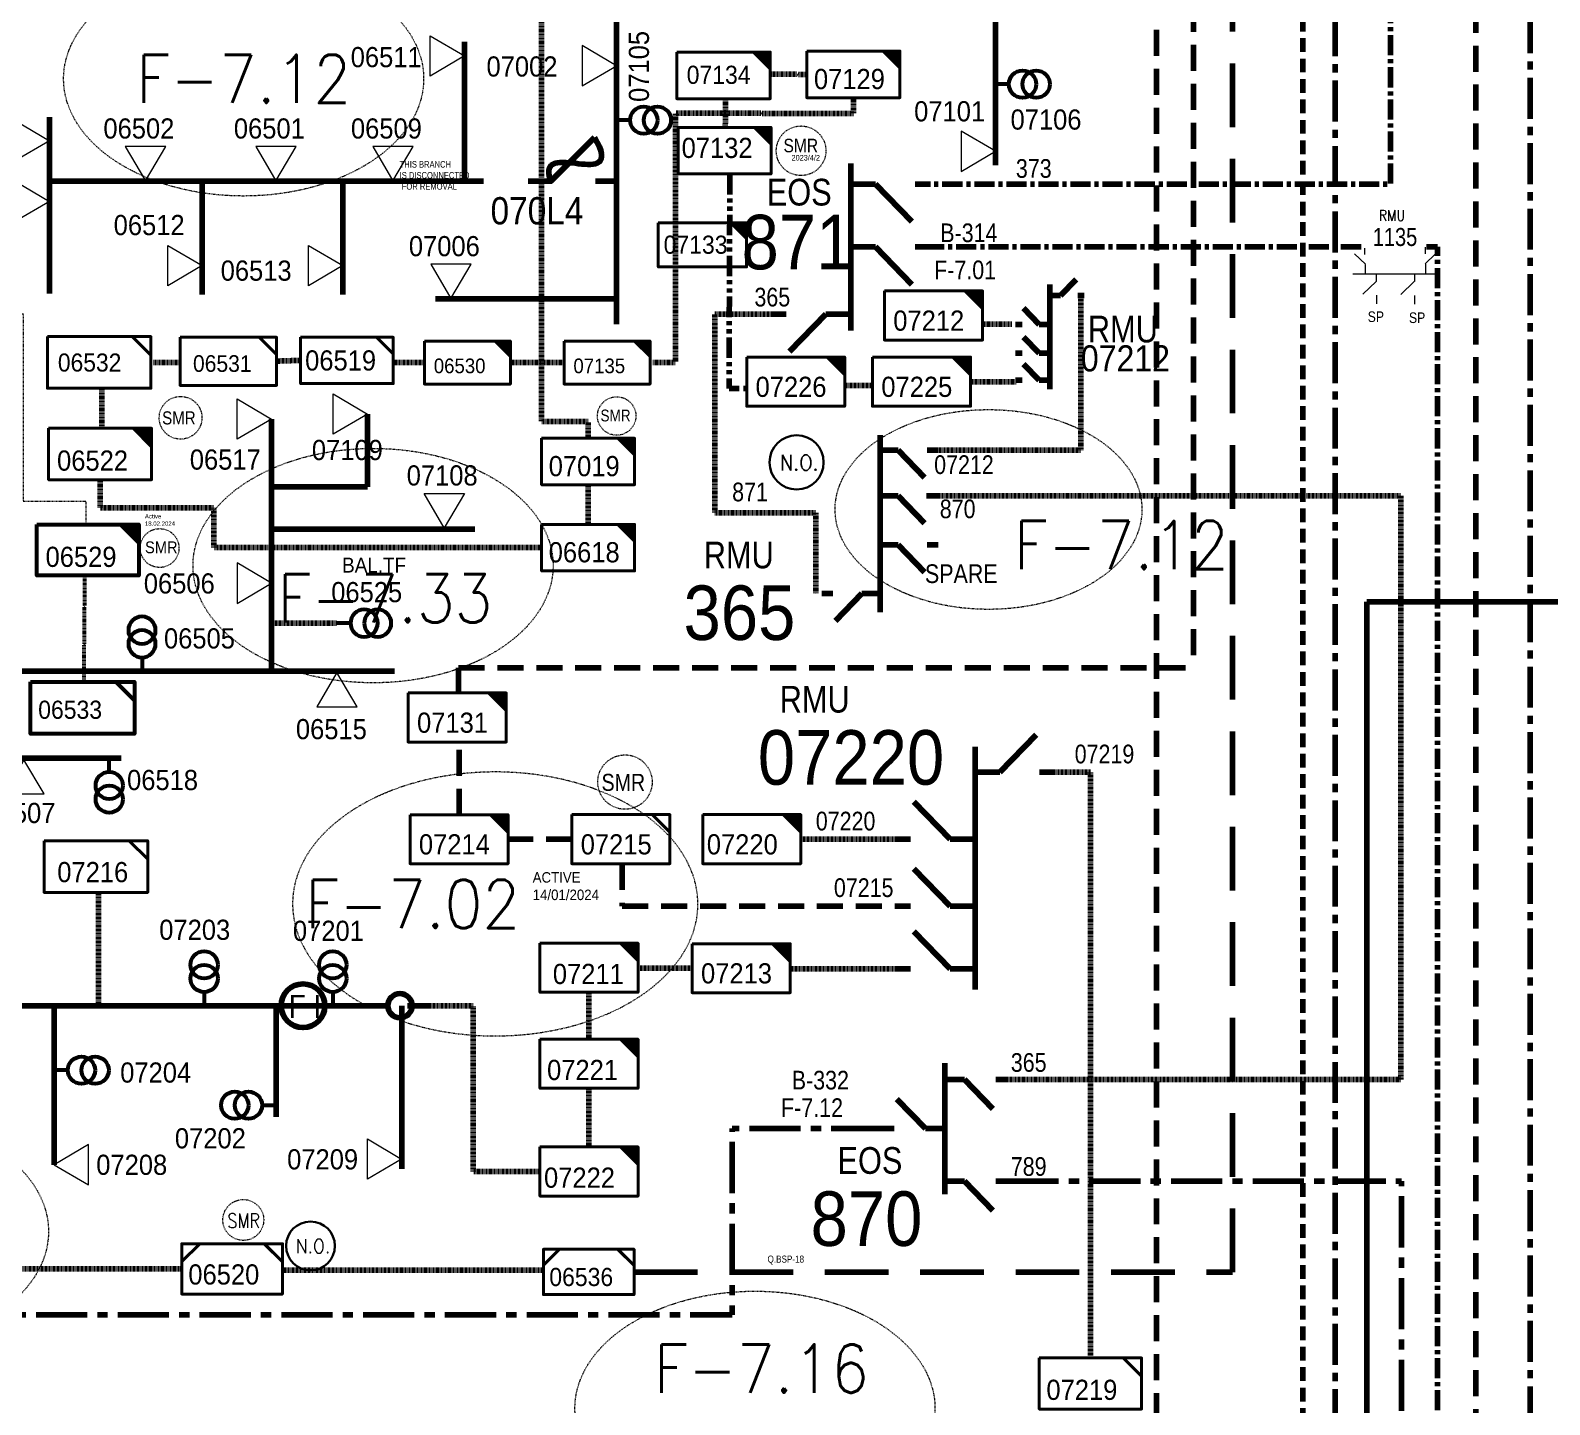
# Model space of a CAD drawing. Header units: metres. Extents: x 65984 to 144644, y -19036 to 23726.
# Drawn here: x 117383 to 117661.7, y 20295.2 to 20547.2 of the extents above; entities that cross this region are included whole.
import ezdxf
from ezdxf.enums import TextEntityAlignment as Align

# ---------------------------------------------------------------- set-up
doc = ezdxf.new("R2010")
doc.units = ezdxf.units.M
doc.header["$MEASUREMENT"] = 0
for name, pattern in [('( Center )', [2, 1.25, -0.25, 0.25, -0.25]), ('( Hidden )', [0.375, 0.25, -0.125]), ('( Phantom )', [2.5, 1.25, -0.25, 0.25, -0.25, 0.25, -0.25]), ('DGN Style 3', [0.013877, 0, -0.013877]), ('HIDDEN2', [2381.25, 1587.5, -793.75])]:
    doc.linetypes.add(name, pattern=pattern)
doc.layers.get('0').update_dxf_attribs({"color": 95, "lineweight": 40})
for name, color, linetype, lineweight in [('d_eos', 111, 'Continuous', 40), ('d_eos no', 121, 'Continuous', 40), ('d_fco', 5, 'Continuous', 40), ('d_fco text', 95, 'Continuous', 40), ('d_oh branch', 94, 'Continuous', 40), ('d_switch', 95, 'Continuous', 40), ('d_tf', 1, 'Continuous', 40), ('d_tf no', 6, 'Continuous', 40), ('d_tf_200', 1, 'Continuous', 40), ('d_ug cable', 95, 'Continuous', 40), ('d_ug main line', 95, 'Continuous', 40), ('d_unit sub', 7, 'Continuous', 40), ('EARTH FAULT INDICATOR', 95, 'Continuous', 40), ('FDR  1  16', 234, 'Continuous', 40), ('FDR  2  01', 218, 'Continuous', 40), ('fedr no', 95, 'Continuous', 40), ('Level 37', 7, 'Continuous', 0), ('O H MAIN FEEDER', 4, 'Continuous', 100), ('SW N O', 114, 'Continuous', 30)]:
    doc.layers.add(name, color=color, linetype=linetype, lineweight=lineweight)
doc.styles.add('NASKHF', font='naskhf.shx', dxfattribs={"height": 8})
doc.styles.add('Style-Andalus', font='andlso.ttf')
doc.styles.add('Style-Arial', font='arial.ttf')
doc.styles.add('Style-ENGINEERING', font='ENGINEERING.shx')
doc.styles.add('Style-msdefault', font='msdefault.shx')
doc.styles.add('Style-simplex', font='simplex.shx')
doc.styles.add('Style-STANDARD', font='STANDARD.shx')

# ---------------------------------------------------------------- blocks, each defined once
blk = doc.blocks.new('TFU_21')
at = {"layer": 'd_tf_200', "color": 98, "linetype": 'Continuous', "lineweight": 53}
blk.add_line((0, 10), (0, 0), dxfattribs=at)
for centre in [(0, 30), (0, 20)]:
    blk.add_circle(centre, 10, dxfattribs=at)
blk = doc.blocks.new('TFU_27')
at = {"layer": 'd_tf_200', "color": 172, "linetype": 'Continuous', "lineweight": 53}
blk.add_line((0, 10), (0, 0), dxfattribs=at)
for centre in [(0, 30), (0, 20)]:
    blk.add_circle(centre, 10, dxfattribs=at)
blk = doc.blocks.new('TF_8')
at = {"color": 0, "linetype": 'ByBlock', "lineweight": -2}
blk.add_line((6.3, 4.95), (9.9, 1.35), dxfattribs=at)
blk.add_3dface([(-10.1, 4.95), (9.9, 4.95), (9.9, -5.05), (-10.1, -5.05)], dxfattribs=at)
blk = doc.blocks.new('exist.us-1000kva')
at = {"color": 0, "linetype": 'ByBlock', "lineweight": -2, "flags": 128}
blk.add_lwpolyline([(39.99, 12.92), (32.8, 20), (40, 20)], close=True, dxfattribs=at)
at = {"color": 0, "linetype": 'ByBlock', "lineweight": -2, "extrusion": (0, 0, -1)}
blk.add_solid([(-39.99, 12.92), (-32.8, 20), (-40, 20)], dxfattribs=at)
at = {"color": 0, "linetype": 'ByBlock', "lineweight": -2, "xscale": 2, "yscale": 2}
blk.add_blockref('TF_8', (20.2, 10.1), dxfattribs=at)
blk = doc.blocks.new('*U906')
at = {"layer": 'EARTH FAULT INDICATOR', "color": 2, "linetype": 'Continuous', "lineweight": 100}
blk.add_circle((0.02, 0.13), 4, dxfattribs=at)
at = {"layer": 'EARTH FAULT INDICATOR', "color": 2, "lineweight": 140, "style": 'Style-Andalus', "width": 0.9}
blk.add_text('F I', height=4.234, dxfattribs=at).set_placement((-2.61, 2.11), align=Align.TOP_LEFT)
blk = doc.blocks.new('*U1388')
at = {"layer": 'd_eos', "color": 7, "linetype": 'Continuous', "lineweight": 211, "ltscale": 0.540013}
for p, q in [((-4.55, 10.36), (-11.21, 17.22)), ((0.01, 13.36), (0.01, -17.24)), ((-11.84, 10.36), (-14.61, 10.36)), ((0.01, 10.36), (-4.55, 10.36)), ((0.01, -1.94), (4.56, -1.94)), ((4.56, -1.94), (11.22, -8.8)), ((11.86, -1.94), (14.63, -1.94)), ((-4.55, -13.44), (-11.21, -6.58)), ((-11.84, -13.44), (-14.61, -13.44)), ((0.01, -13.44), (-4.55, -13.44))]:
    blk.add_line(p, q, dxfattribs=at)
blk = doc.blocks.new('*U892')
at = {"layer": 'SW N O', "color": 3}
blk.add_circle((0, 0.01), 16.84, dxfattribs=at)
at = {"layer": 'SW N O', "color": 3, "style": 'Style-STANDARD'}
blk.add_text('N.O.', height=9.6, dxfattribs=at).set_placement((1.68, -0.17), align=Align.MIDDLE_CENTER)
blk = doc.blocks.new('TFU_159')
at = {"layer": 'd_tf_200', "color": 21, "linetype": 'Continuous', "lineweight": 53}
blk.add_line((0, 10), (0, 0), dxfattribs=at)
for centre in [(0, 30), (0, 20)]:
    blk.add_circle(centre, 10, dxfattribs=at)
blk = doc.blocks.new('*U1390')
at = {"layer": 'd_fco', "color": 21, "linetype": 'Continuous', "lineweight": 100}
blk.add_line((-4.6, 4.21), (-10.13, 4.21), dxfattribs=at)
at = {"layer": 'd_fco', "color": 21, "linetype": 'Continuous', "lineweight": 100, "flags": 128}
blk.add_lwpolyline([(13.02, 4.21), (7.07, 4.21), (-4.4, -7.26)], dxfattribs=at)
at = {"layer": 'd_fco', "color": 21, "linetype": 'Continuous', "lineweight": 100}
blk.add_open_spline([(-4.4, -7.26), (-13, 7.69), (11.58, -7.67), (7.07, 4.21)], degree=3, dxfattribs=at)
blk = doc.blocks.new('TRA1_110')
at = {"layer": 'd_tf', "color": 98, "linetype": 'Continuous', "lineweight": 0, "ltscale": 0.000339729, "flags": 128}
blk.add_lwpolyline([(10, -16.98), (0, 0.02), (-10, -16.98)], close=True, dxfattribs=at)
blk = doc.blocks.new('TRA1_109')
at = {"layer": 'd_tf', "color": 98, "linetype": 'Continuous', "lineweight": 0, "ltscale": 0.000339729, "xscale": 1.000046566207833, "yscale": 1.000046566207833, "zscale": 1.000046566207833, "rotation": 180}
blk.add_blockref('TRA1_110', (0, 0), dxfattribs=at)
blk = doc.blocks.new('TRA1_118')
at = {"layer": 'd_tf', "color": 98, "linetype": 'Continuous', "lineweight": 0, "ltscale": 0.000310273, "extrusion": (0, 0, -1), "flags": 128}
blk.add_lwpolyline([(-10, -16.98), (0, 0.02), (10, -16.98)], close=True, dxfattribs=at)
blk = doc.blocks.new('TRA1_117')
at = {"layer": 'd_tf', "color": 98, "linetype": 'Continuous', "lineweight": 0, "ltscale": 0.000310273, "xscale": 1.000046566207833, "yscale": 1.000046566207833, "zscale": 1.000046566207833, "rotation": 180}
blk.add_blockref('TRA1_118', (0, 0), dxfattribs=at)
blk = doc.blocks.new('TRA1_120')
at = {"layer": 'd_tf', "color": 172, "linetype": 'Continuous', "lineweight": 0, "ltscale": 0.000310273, "flags": 128}
blk.add_lwpolyline([(10, -16.98), (0, 0.02), (-10, -16.98)], close=True, dxfattribs=at)
blk = doc.blocks.new('TRA1_119')
at = {"layer": 'd_tf', "color": 172, "linetype": 'Continuous', "lineweight": 0, "ltscale": 0.000310273, "xscale": 1.000046566207833, "yscale": 1.000046566207833, "zscale": 1.000046566207833, "rotation": 180}
blk.add_blockref('TRA1_120', (0, 0), dxfattribs=at)
blk = doc.blocks.new('*U2321')
at = {"layer": 'd_unit sub', "color": 172, "linetype": 'Continuous', "lineweight": 40, "flags": 128}
blk.add_lwpolyline([(8.52, 4.27), (8.52, 1.19), (5.45, 4.27)], close=True, dxfattribs=at)
at = {"layer": 'd_unit sub', "color": 172, "linetype": 'Continuous', "lineweight": 40, "xscale": 0.8535245333131426, "yscale": 0.8535245333131426, "zscale": 0.3879656969605193, "rotation": 359.9999999999999}
blk.add_blockref('TF_8', (0.07, 0.04), dxfattribs=at)
blk = doc.blocks.new('*U2373')
at = {"layer": 'd_unit sub', "color": 194, "linetype": 'Continuous', "lineweight": 40, "flags": 128}
for points in [[(-9.48, 1.38), (-6.07, 4.73), (-9.48, 4.73)], [(9.49, 1.32), (6.02, 4.73), (9.5, 4.73)]]:
    blk.add_lwpolyline(points, close=True, dxfattribs=at)
at = {"layer": 'd_unit sub', "color": 194, "linetype": 'Continuous', "lineweight": 40, "xscale": 0.94866334575076, "yscale": 0.94866334575076, "zscale": 0.4380515265747434, "rotation": 359.9999999999999}
blk.add_blockref('TF_8', (0.1, 0.04), dxfattribs=at)
blk = doc.blocks.new('TRA1_1362')
at = {"layer": 'd_tf', "color": 21, "linetype": 'Continuous', "lineweight": 0, "ltscale": 0.000310273, "flags": 128}
blk.add_lwpolyline([(10.06, -16.98), (0.06, 0.02), (-9.94, -16.98)], close=True, dxfattribs=at)
blk = doc.blocks.new('TRA1_1361')
at = {"layer": 'd_tf', "color": 21, "linetype": 'Continuous', "lineweight": 0, "ltscale": 0.000310273, "xscale": 1.000046566207833, "yscale": 1.000046566207833, "zscale": 1.000046566207833, "rotation": 180}
blk.add_blockref('TRA1_1362', (0, 0), dxfattribs=at)
blk = doc.blocks.new('TRA1_1364')
at = {"layer": 'd_tf', "color": 21, "linetype": 'Continuous', "lineweight": 0, "ltscale": 0.000310146, "flags": 128}
blk.add_lwpolyline([(10, -17.02), (0, -0.02), (-10, -17.02)], close=True, dxfattribs=at)
blk = doc.blocks.new('TRA1_1363')
at = {"layer": 'd_tf', "color": 21, "linetype": 'Continuous', "lineweight": 0, "ltscale": 0.000310146, "xscale": 1.000046566207834, "yscale": 1.000046566207834, "zscale": 1.000046566207834, "rotation": 180}
blk.add_blockref('TRA1_1364', (0, 0), dxfattribs=at)
blk = doc.blocks.new('*U3855')
at = {"layer": 'd_eos', "color": 7, "linetype": 'Continuous', "lineweight": 211, "ltscale": 0.625574}
for p, q in [((4.57, 16.51), (11.23, 23.37)), ((0.02, 21.15), (0.02, -23.39)), ((0.02, 16.51), (4.57, 16.51)), ((11.87, 16.51), (14.64, 16.51)), ((-4.54, 4.21), (-11.2, 11.07)), ((-11.83, 4.21), (-14.6, 4.21)), ((0.02, 4.21), (-4.54, 4.21)), ((-4.54, -8.09), (-11.2, -1.23)), ((-11.83, -8.09), (-14.6, -8.09)), ((0.02, -8.09), (-4.54, -8.09)), ((-4.54, -19.59), (-11.2, -12.73)), ((-11.83, -19.59), (-14.6, -19.59)), ((0.02, -19.59), (-4.54, -19.59))]:
    blk.add_line(p, q, dxfattribs=at)
blk = doc.blocks.new('*U3856')
at = {"layer": 'd_eos', "color": 7, "linetype": 'Continuous', "lineweight": 211, "ltscale": 0.269289}
for p, q in [((0.02, 21.15), (0.02, -23.39)), ((4.57, 16.51), (11.23, 23.37)), ((0.02, 16.51), (4.57, 16.51)), ((11.87, 16.51), (14.64, 16.51)), ((-4.54, 4.21), (-11.2, 11.07)), ((-11.83, 4.21), (-14.6, 4.21)), ((0.02, 4.21), (-4.54, 4.21)), ((-4.54, -8.09), (-11.2, -1.23)), ((-11.83, -8.09), (-14.6, -8.09)), ((-4.54, -19.59), (-11.2, -12.73)), ((0.02, -8.09), (-4.54, -8.09)), ((-11.83, -19.59), (-14.6, -19.59)), ((0.02, -19.59), (-4.54, -19.59))]:
    blk.add_line(p, q, dxfattribs=at)

msp = doc.modelspace()

# ---------------------------------------------------------------- linework, layer by layer
at = {"layer": 'd_eos', "color": 7, "linetype": 'Continuous', "lineweight": 211, "ltscale": 0.625574}
for p, q in [((117533.46, 20492.22), (117533.46, 20522.82)), ((117533.46, 20519.02), (117538.02, 20519.02)), ((117538.02, 20519.02), (117544.68, 20512.16)), ((117545.31, 20519.02), (117548.08, 20519.02)), ((117533.46, 20507.52), (117538.02, 20507.52)), ((117538.02, 20507.52), (117544.68, 20500.66)), ((117545.31, 20507.52), (117548.08, 20507.52)), ((117521.61, 20495.22), (117518.84, 20495.22)), ((117528.9, 20495.22), (117522.24, 20488.36)), ((117533.46, 20495.22), (117528.9, 20495.22))]:
    msp.add_line(p, q, dxfattribs=at)
at = {"layer": 'd_eos', "color": 7, "linetype": 'Continuous', "lineweight": 13, "ltscale": 0.35614}
for p, q in [((117627.74, 20506.16), (117627.75, 20507.31)), ((117627.86, 20504.34), (117625.9, 20506.23)), ((117627.87, 20502.56), (117627.86, 20504.3)), ((117641.03, 20502.55), (117625.59, 20502.52)), ((117629.85, 20502.5), (117629.85, 20501.2)), ((117636.85, 20502.5), (117636.85, 20501.2)), ((117629.86, 20501.21), (117627.42, 20498.84)), ((117629.89, 20498.66), (117629.89, 20497.08)), ((117636.84, 20501.19), (117634.39, 20498.81)), ((117636.87, 20498.59), (117636.87, 20497.01))]:
    msp.add_line(p, q, dxfattribs=at)
at = {"layer": 'd_eos', "color": 7, "linetype": 'Continuous', "lineweight": 13, "ltscale": 0.288473}
for p, q in [((117638.92, 20507.17), (117638.92, 20507.51)), ((117638.92, 20506.23), (117638.92, 20507.17)), ((117638.84, 20504.41), (117640.67, 20506.18)), ((117638.9, 20504.37), (117638.88, 20502.54))]:
    msp.add_line(p, q, dxfattribs=at)
at = {"layer": 'd_oh branch', "color": 21, "linetype": 'Continuous', "lineweight": 100}
for p, q in [((117490.5, 20493.34), (117490.5, 20550.17)), ((117560.01, 20550.17), (117560.01, 20522.5)), ((117462.64, 20545.15), (117462.64, 20519.58)), ((117386.51, 20531.31), (117386.51, 20498.97)), ((117386.51, 20519.58), (117466.1, 20519.58)), ((117414.51, 20519.58), (117414.51, 20498.82)), ((117440.28, 20519.58), (117440.28, 20498.82)), ((117490.5, 20498), (117457.29, 20498))]:
    msp.add_line(p, q, dxfattribs=at)
at = {"layer": 'd_oh branch', "color": 98, "linetype": 'Continuous', "lineweight": 100}
for p, q in [((117444.85, 20476.86), (117444.85, 20463.52)), ((117427.23, 20475.96), (117427.23, 20429.74)), ((117444.85, 20463.52), (117427.23, 20463.52)), ((117427.22, 20455.75), (117464.52, 20455.75)), ((117449.8, 20429.74), (117334.44, 20429.74)), ((117399.62, 20413.76), (117322.71, 20413.76))]:
    msp.add_line(p, q, dxfattribs=at)
at = {"layer": 'd_oh branch', "color": 172, "linetype": 'Continuous', "lineweight": 100}
for p, q in [((117448.58, 20368.37), (117364.52, 20368.37)), ((117387.36, 20339.2), (117387.36, 20368.19)), ((117428.05, 20347.99), (117428.05, 20368.19)), ((117451.1, 20338.42), (117451.1, 20368.37)), ((117456.11, 20368.37), (117452.15, 20368.37))]:
    msp.add_line(p, q, dxfattribs=at)
at = {"layer": 'd_tf_200', "color": 98, "linetype": 'DGN Style 3', "lineweight": 53}
msp.add_line((117392.94, 20447.26), (117392.77, 20427.68), dxfattribs=at)
at = {"layer": 'd_ug cable', "color": 21, "linetype": 'DGN Style 3', "lineweight": 100}
for p, q in [((117525.41, 20539.16), (117518.71, 20539.24)), ((117510.51, 20534.68), (117510.46, 20529.46)), ((117562.99, 20493.33), (117557.64, 20493.33)), ((117532.37, 20482.09), (117537.43, 20482.09)), ((117563.79, 20482.8), (117555.45, 20482.81)), ((117485.29, 20463.91), (117485.29, 20456.65))]:
    msp.add_line(p, q, dxfattribs=at)
at = {"layer": 'd_ug cable', "color": 234, "linetype": 'DGN Style 3', "lineweight": 100}
msp.add_line((117527.05, 20458.75), (117527.05, 20443.94), dxfattribs=at)
at = {"layer": 'd_ug cable', "color": 98, "linetype": 'DGN Style 3', "lineweight": 100}
msp.add_line((117427.23, 20438.52), (117439.2, 20438.52), dxfattribs=at)
at = {"layer": 'd_ug cable', "color": 172, "linetype": 'HIDDEN2', "lineweight": 158, "ltscale": 0.003}
msp.add_line((117461.63, 20403.4), (117461.63, 20416.72), dxfattribs=at)
at = {"layer": 'd_ug cable', "color": 172, "linetype": 'DGN Style 3', "lineweight": 100}
for p, q in [((117541.65, 20398.91), (117524.31, 20398.91)), ((117395.52, 20389.13), (117395.52, 20368.37)), ((117485.45, 20370.83), (117485.45, 20362.22)), ((117485.45, 20353.22), (117485.45, 20342.46))]:
    msp.add_line(p, q, dxfattribs=at)
at = {"layer": 'd_ug cable', "color": 1, "linetype": 'HIDDEN2', "lineweight": 158, "ltscale": 0.003}
msp.add_lwpolyline([(117568.15, 20810.73), (117568.15, 20794.46), (117648.12, 20794.46), (117648.12, 20180.76)], dxfattribs=at)
at = {"layer": 'd_ug cable', "color": 11, "linetype": '( Hidden )', "lineweight": 158, "ltscale": 10, "flags": 128}
msp.add_lwpolyline([(117522.13, 20277.58), (117616.41, 20277.58), (117616.41, 20646.14), (117747.23, 20646.14), (117747.23, 20627.72)], dxfattribs=at)
at = {"layer": 'd_ug cable', "color": 172, "linetype": 'HIDDEN2', "lineweight": 158, "ltscale": 0.003}
for points in [[(117568.08, 20623.15), (117596.31, 20623.15), (117596.31, 20430.31)], [(117568.08, 20611.64), (117589.56, 20611.64), (117589.56, 20202.69), (117634.48, 20202.69), (117634.48, 19721.53), (114270.84, 19721.53), (114270.84, 20131.51)], [(117461.52, 20425.72), (117461.52, 20430.31), (117596.31, 20430.31)], [(117482.37, 20398.91), (117470.63, 20398.91)], [(117491.56, 20394.4), (117491.56, 20386.61), (117541.65, 20386.61)]]:
    msp.add_lwpolyline(points, dxfattribs=at)
at = {"layer": 'd_ug cable', "color": 21, "linetype": 'DGN Style 3', "lineweight": 100, "flags": 128}
for points in [[(117476.76, 20550.27), (117476.76, 20475.5), (117485.29, 20475.5), (117485.29, 20472.44)], [(117497.19, 20486.34), (117501.3, 20486.34), (117501.3, 20532.08), (117533.95, 20531.97), (117533.95, 20534.9)], [(117548.49, 20470.25), (117575.7, 20470.25), (117575.7, 20498.62)], [(117410.46, 20486.33), (117405.59, 20486.33)], [(117432.55, 20486.72), (117428.05, 20486.58)], [(117455.28, 20486.33), (117449.8, 20486.33)], [(117480.88, 20486.33), (117471.06, 20486.33)], [(117396.11, 20474.26), (117396.11, 20481.47)], [(117395.78, 20464.82), (117395.78, 20459.7), (117416.62, 20459.7), (117416.62, 20452.38), (117476.76, 20452.38)]]:
    msp.add_lwpolyline(points, dxfattribs=at)
at = {"layer": 'd_ug cable', "color": 98, "linetype": 'DGN Style 3', "lineweight": 13, "flags": 128}
msp.add_lwpolyline([(117368.62, 20495.25), (117381.67, 20495.25), (117381.67, 20460.9), (117393.15, 20460.9), (117393.15, 20456.6)], dxfattribs=at)
at = {"layer": 'd_ug cable', "color": 234, "linetype": 'DGN Style 3', "lineweight": 100, "flags": 128}
msp.add_lwpolyline([(117518.84, 20495.22), (117508.52, 20495.22), (117508.52, 20458.75), (117527.05, 20458.75)], dxfattribs=at)
at = {"layer": 'd_ug cable', "color": 172, "linetype": 'DGN Style 3', "lineweight": 158, "flags": 128}
msp.add_lwpolyline([(117577.43, 20303.74), (117577.43, 20411.21), (117570.89, 20411.21)], dxfattribs=at)
at = {"layer": 'd_ug cable', "color": 172, "linetype": 'DGN Style 3', "lineweight": 100, "flags": 128}
for points in [[(117494.45, 20375.24), (117504.38, 20375.24)], [(117522.55, 20375.11), (117542.4, 20375.11)], [(117452.15, 20368.37), (117464.21, 20368.37), (117464.21, 20337.96), (117476.45, 20337.96)]]:
    msp.add_lwpolyline(points, dxfattribs=at)
at = {"layer": 'd_ug cable', "color": 194, "linetype": 'DGN Style 3', "lineweight": 158, "flags": 128}
for points in [[(117327.98, 20305.5), (117327.98, 20320.1), (117410.91, 20320.1)], [(117429.22, 20319.88), (117429.22, 20319.88), (117476.84, 20319.88)]]:
    msp.add_lwpolyline(points, dxfattribs=at)
at = {"layer": 'd_ug cable', "color": 2, "linetype": 'DGN Style 3', "lineweight": 13}
for centre, radius in [((117524.36, 20525.16), 4.55), ((117410.55, 20476.19), 3.92), ((117490.54, 20476.52), 3.53), ((117492.06, 20409.38), 4.99), ((117422.05, 20329.07), 3.75)]:
    msp.add_circle(centre, radius, dxfattribs=at)
at = {"layer": 'd_ug cable', "color": 1, "linetype": 'DGN Style 3', "lineweight": 13}
msp.add_circle((117406.69, 20452.3), 3.56, dxfattribs=at)
at = {"layer": 'd_ug main line', "color": 194, "linetype": 'HIDDEN2', "lineweight": 140, "ltscale": 0.00735}
msp.add_lwpolyline([(117493.72, 20319.49), (117603.51, 20319.49), (117603.51, 20909.93), (117892.9, 20909.93), (117892.9, 20840.71), (117902.45, 20840.71)], dxfattribs=at)
at = {"layer": 'd_ug main line', "color": 234, "linetype": '( Center )', "lineweight": 200, "ltscale": 2.94, "flags": 128}
for points in [[(117755.3, 20788.06), (117632.45, 20788.06), (117632.45, 20519.02), (117548.61, 20519.02)], [(117639.05, 20507.52), (117641.07, 20507.52), (117641.07, 19718.3), (116116.39, 19718.3)], [(117546.95, 20507.52), (117627.75, 20507.52)]]:
    msp.add_lwpolyline(points, dxfattribs=at)
at = {"layer": 'd_ug main line', "color": 21, "linetype": '( Phantom )', "lineweight": 140, "ltscale": 3, "flags": 128}
msp.add_lwpolyline([(117511.3, 20520.92), (117511.15, 20481.54), (117514.38, 20481.54)], dxfattribs=at)
at = {"layer": 'd_ug main line', "color": 21, "linetype": 'DGN Style 3', "lineweight": 158, "flags": 128}
msp.add_lwpolyline([(117547.38, 20461.87), (117634.39, 20461.87), (117634.39, 20354.86), (117562.23, 20354.86)], dxfattribs=at)
at = {"layer": 'd_ug main line', "color": 21, "linetype": '( Center )', "lineweight": 158, "ltscale": 7.500037, "flags": 128}
for points in [[(117539.27, 20345.83), (117511.72, 20345.83), (117511.72, 20311.68), (117027.71, 20311.68), (117027.71, 19733.15), (114574.25, 19733.15), (114574.25, 20133.71)], [(117562.23, 20336.17), (117634.47, 20336.17), (117634.47, 20271.36)]]:
    msp.add_lwpolyline(points, dxfattribs=at)
at = {"layer": 'FDR  1  16', "color": 157, "linetype": '( Center )', "lineweight": 158, "ltscale": 6, "flags": 128}
msp.add_lwpolyline([(117622.32, 20050.53), (117622.32, 20980.92), (117682.72, 20980.92)], dxfattribs=at)
at = {"layer": 'FDR  1  16', "color": 194, "linetype": '( Center )', "lineweight": 106, "ltscale": 6, "flags": 128}
msp.add_lwpolyline([(117396.03, 20859.49), (117396.03, 20873.97), (117658.12, 20873.97), (117658.12, 20170.28)], dxfattribs=at)
at = {"layer": 'FDR  2  01', "color": 172, "linetype": 'Continuous', "lineweight": 13}
for p, q in [((117364.43, 20368.37), (117429, 20368.37)), ((117387.36, 20368.37), (117387.36, 20339.2))]:
    msp.add_line(p, q, dxfattribs=at)
at = {"layer": 'fedr no', "color": 82, "linetype": 'DGN Style 3', "lineweight": 13, "true_color": 0x1dc70e}
for centre, major_axis in [((117422.11, 20538.36), (33.02, 0)), ((117558.74, 20459.37), (28.14, 0)), ((117445.85, 20449.08), (33.02, 0)), ((117353.3, 20326.95), (33.02, 0)), ((117515.9, 20294.51), (33.02, 0))]:
    msp.add_ellipse(centre, major_axis=major_axis, ratio=0.651175, dxfattribs=at)
msp.add_ellipse((117468.26, 20387.03), major_axis=(37.17, 0), ratio=0.651175, start_param=4.23021, end_param=10.290203, dxfattribs=at)
at = {"layer": 'O H MAIN FEEDER', "color": 3, "lineweight": 211, "ltscale": 0.488306}
msp.add_line((118070.86, 20442.44), (117628.12, 20442.44), dxfattribs=at)
at = {"layer": 'O H MAIN FEEDER', "color": 3, "lineweight": 211, "ltscale": 0.488306, "flags": 128}
msp.add_lwpolyline([(117628.12, 20442.44), (117628.12, 20091.82)], dxfattribs=at)
at = {"layer": 'O H MAIN FEEDER', "color": 172, "lineweight": 211, "ltscale": 0.488306}
msp.add_circle((117450.78, 20368.37), 2.21, dxfattribs=at)

# ---------------------------------------------------------------- block references
at = {"layer": 'd_eos', "color": 7, "linetype": 'Continuous', "lineweight": 211, "ltscale": 0.269289, "xscale": 0.4304672100000002, "yscale": 0.4304672100000002, "zscale": 0.4304672100000002, "rotation": 359.9999999999999}
msp.add_blockref('*U3856', (117569.99, 20491.51), dxfattribs=at)
at = {"layer": 'd_eos', "color": 7, "linetype": 'Continuous', "lineweight": 211, "ltscale": 0.456044, "xscale": 0.7290000000000001, "yscale": 0.7290000000000001, "zscale": 0.7290000000000001, "rotation": 180}
msp.add_blockref('*U3855', (117538.86, 20455.97), dxfattribs=at)
msp.add_blockref('*U3855', (117538.86, 20455.97), dxfattribs=at)
at = {"layer": 'd_eos', "color": 7, "linetype": 'Continuous', "lineweight": 211, "ltscale": 0.625574}
msp.add_blockref('*U3855', (117556.25, 20394.7), dxfattribs=at)
at = {"layer": 'd_eos', "color": 7, "linetype": 'Continuous', "lineweight": 211, "ltscale": 0.540013, "xscale": 0.7850601552292742, "yscale": 0.7850601552292742, "zscale": 0.7850601552292742, "rotation": 180}
msp.add_blockref('*U1388', (117550.76, 20344.31), dxfattribs=at)
at = {"layer": 'd_fco', "color": 21, "linetype": 'Continuous', "lineweight": 100, "xscale": 0.7, "yscale": 0.7, "zscale": 0.7, "rotation": 180.0000000006001}
msp.add_blockref('*U1390', (117483.41, 20522.53), dxfattribs=at)
at = {"layer": 'd_tf', "color": 21, "linetype": 'Continuous', "lineweight": 0, "ltscale": 0.000310273, "extrusion": (0, 0, -1), "xscale": 0.37, "yscale": 0.37, "zscale": 0.37, "rotation": 269.9999999999999}
for p in [(-117462.63, 20542.53), (-117386.5, 20526.97), (-117386.5, 20515.85), (-117414.5, 20504.07), (-117440.27, 20504.07)]:
    msp.add_blockref('TRA1_1361', p, dxfattribs=at)
at = {"layer": 'd_tf', "color": 21, "linetype": 'Continuous', "lineweight": 0, "ltscale": 0.000310273, "xscale": 0.37, "yscale": 0.37, "zscale": 0.37, "rotation": 89.9999999999999}
for p in [(117490.48, 20540.78), (117559.99, 20525.08)]:
    msp.add_blockref('TRA1_1361', p, dxfattribs=at)
at = {"layer": 'd_tf', "color": 21, "linetype": 'Continuous', "lineweight": 0, "ltscale": 0.000310146, "xscale": 0.37, "yscale": 0.37, "zscale": 0.37}
for p in [(117404.11, 20519.64), (117428.04, 20519.64), (117449.5, 20519.64), (117460.14, 20498.06)]:
    msp.add_blockref('TRA1_1363', p, dxfattribs=at)
at = {"layer": 'd_tf', "color": 98, "linetype": 'Continuous', "lineweight": 0, "ltscale": 0.000310273, "extrusion": (0, 0, -1), "xscale": 0.37, "yscale": 0.37, "zscale": 0.37, "rotation": 269.9999999999999}
for p in [(-117427.22, 20475.96), (-117444.84, 20476.86)]:
    msp.add_blockref('TRA1_117', p, dxfattribs=at)
at = {"layer": 'd_tf', "color": 98, "linetype": 'Continuous', "lineweight": 0, "ltscale": 0.000339729, "extrusion": (0, 0, -1), "xscale": 0.37, "yscale": 0.37, "zscale": 0.37, "rotation": 359.9999999999999}
msp.add_blockref('TRA1_109', (-117458.92, 20456.04), dxfattribs=at)
at = {"layer": 'd_tf', "color": 98, "linetype": 'Continuous', "lineweight": 0, "ltscale": 0.000310273, "xscale": 0.37, "yscale": 0.37, "zscale": 0.37, "rotation": 89.99999999999997}
msp.add_blockref('TRA1_117', (117427.21, 20445.86), dxfattribs=at)
at = {"layer": 'd_tf', "color": 98, "linetype": 'Continuous', "lineweight": 0, "ltscale": 0.000339729, "xscale": 0.37, "yscale": 0.37, "zscale": 0.37, "rotation": 179.9999999999999}
for p in [(117439.21, 20429.46), (117381.82, 20413.48)]:
    msp.add_blockref('TRA1_109', p, dxfattribs=at)
at = {"layer": 'd_tf', "color": 172, "linetype": 'Continuous', "lineweight": 0, "ltscale": 0.000310273, "xscale": 0.37, "yscale": 0.37, "zscale": 0.37, "rotation": 269.9999999999999}
msp.add_blockref('TRA1_119', (117387.37, 20339.2), dxfattribs=at)
at = {"layer": 'd_tf', "color": 172, "linetype": 'Continuous', "lineweight": 0, "ltscale": 0.000310273, "extrusion": (0, 0, -1), "xscale": 0.37, "yscale": 0.37, "zscale": 0.37, "rotation": 269.9999999999999}
msp.add_blockref('TRA1_119', (-117451.09, 20340.23), dxfattribs=at)
at = {"layer": 'd_tf no', "color": 121, "linetype": 'Continuous', "lineweight": 40, "xscale": 0.9, "yscale": 0.9, "zscale": 0.4267622666565712, "rotation": 359.9999999999999}
msp.add_blockref('TF_8', (117491.4, 20398.95), dxfattribs=at)
at = {"layer": 'd_tf_200', "color": 21, "linetype": 'Continuous', "lineweight": 53, "xscale": 0.25, "yscale": 0.25, "zscale": 0.25}
for p, rotation in [((117559.99, 20537.37), 269.9999999999998), ((117490.5, 20530.78), 269.9999999999997)]:
    msp.add_blockref('TFU_159', p, dxfattribs=dict(at, rotation=rotation))
at = {"layer": 'd_tf_200', "color": 2, "linetype": 'Continuous', "lineweight": 53, "xscale": 0.4677907861908898, "yscale": 0.4677907861908898, "zscale": 0.4267622666565712, "rotation": 359.9999999999999}
msp.add_blockref('exist.us-1000kva', (117384.18, 20447.25), dxfattribs=at)
at = {"layer": 'd_tf_200', "color": 98, "linetype": 'Continuous', "lineweight": 53, "extrusion": (0, 0, -1), "xscale": 0.25, "yscale": 0.25, "zscale": 0.25}
for p, rotation in [((-117439.2, 20438.52), 89.9999999999997), ((-117403.47, 20429.72), 359.9999999999997)]:
    msp.add_blockref('TFU_21', p, dxfattribs=dict(at, rotation=rotation))
at = {"layer": 'd_tf_200', "color": 98, "linetype": 'Continuous', "lineweight": 53}
for name, p, xscale, yscale, zscale, rotation in [('TF_8', (117392.63, 20423.03), 0.953903582592029, 0.953903582592029, 0.3840860399909141, 359.9999999999999), ('TFU_21', (117397.47, 20413.76), 0.25, 0.25, 0.25, 179.9999999999997)]:
    msp.add_blockref(name, p, dxfattribs=dict(at, xscale=xscale, yscale=yscale, zscale=zscale, rotation=rotation))
at = {"layer": 'd_tf_200', "color": 172, "linetype": 'Continuous', "lineweight": 53, "xscale": 0.25, "yscale": 0.25, "zscale": 0.25}
for p, rotation in [((117414.86, 20368.37), 359.9999999999997), ((117438.45, 20368.37), 359.9999999999997), ((117387.36, 20356.52), 269.9999999999997), ((117427.98, 20350.1), 89.99999999999972)]:
    msp.add_blockref('TFU_27', p, dxfattribs=dict(at, rotation=rotation))
at = {"layer": 'd_unit sub', "color": 21, "linetype": 'Continuous', "lineweight": 40, "rotation": 359.9999999999999}
for name, p, xscale, yscale, zscale in [('exist.us-1000kva', (117501.57, 20534.69), 0.4285617294683481, 0.4285617294683481, 0.3840860399909141), ('exist.us-1000kva', (117525.41, 20534.9), 0.4267622666565712, 0.4267622666565712, 0.4267622666565712), ('exist.us-1000kva', (117498.17, 20503.86), 0.405, 0.405, 0.3840860399909141), ('exist.us-1000kva', (117539.64, 20490.45), 0.45, 0.45, 0.4267622666565712), ('TF_8', (117395.7, 20486.39), 0.9499999999999998, 0.9499999999999998, 0.4267622666565712), ('TF_8', (117419.39, 20486.58), 0.8847304569833988, 0.8847304569833988, 0.3840860399909141), ('TF_8', (117441.13, 20486.76), 0.8497618991578928, 0.8497618991578928, 0.3840860399909141), ('exist.us-1000kva', (117455.28, 20482.38), 0.3945030612057631, 0.3945030612057631, 0.3111096923926405), ('exist.us-1000kva', (117480.88, 20482.38), 0.3945030612057631, 0.3945030612057631, 0.3111096923926405), ('exist.us-1000kva', (117514.38, 20478.31), 0.45, 0.45, 0.4267622666565712), ('exist.us-1000kva', (117537.45, 20478.31), 0.45, 0.45, 0.4267622666565712), ('exist.us-1000kva', (117476.76, 20448.11), 0.4267622666565712, 0.4267622666565712, 0.4267622666565712)]:
    msp.add_blockref(name, p, dxfattribs=dict(at, xscale=xscale, yscale=yscale, zscale=zscale))
at = {"layer": 'd_unit sub', "color": 2, "linetype": 'Continuous', "lineweight": 40, "zscale": 0.4267622666565712, "rotation": 359.9999999999999}
for p, xscale, yscale in [((117501.8, 20520.92), 0.4267622666565712, 0.4267622666565712), ((117386.34, 20464.82), 0.472015087698058, 0.472015087698058), ((117476.76, 20463.91), 0.4267622666565712, 0.4267622666565712)]:
    msp.add_blockref('exist.us-1000kva', p, dxfattribs=dict(at, xscale=xscale, yscale=yscale))
at = {"layer": 'd_unit sub', "color": 172, "linetype": 'Continuous', "lineweight": 40, "xscale": 0.45, "yscale": 0.45, "zscale": 0.4267622666565712, "rotation": 359.9999999999999}
for p in [(117452.29, 20416.72), (117452.63, 20394.4), (117506.31, 20394.41), (117476.45, 20370.83), (117504.38, 20370.74), (117476.45, 20353.22), (117476.45, 20333.46)]:
    msp.add_blockref('exist.us-1000kva', p, dxfattribs=at)
at = {"layer": 'd_unit sub', "color": 172, "linetype": 'Continuous', "lineweight": 40}
for name, p, xscale, yscale, zscale in [('TF_8', (117395.11, 20393.93), 0.9499999999999998, 0.9499999999999998, 0.4267622666565712), ('*U2321', (117577.44, 20299.09), 1.1, 1.1, 1.1)]:
    msp.add_blockref(name, p, dxfattribs=dict(at, xscale=xscale, yscale=yscale, zscale=zscale))
at = {"layer": 'd_unit sub', "color": 194, "linetype": 'Continuous', "lineweight": 40}
for p, xscale, yscale, zscale in [((117419.99, 20320.1), 0.9742284657550533, 0.9742284657550533, 0.9742284657550533), ((117485.4, 20319.54), 0.876805619179548, 0.876805619179548, 0.876805619179548)]:
    msp.add_blockref('*U2373', p, dxfattribs=dict(at, xscale=xscale, yscale=yscale, zscale=zscale))
at = {"layer": 'EARTH FAULT INDICATOR', "color": 2, "linetype": 'Continuous', "lineweight": 100}
msp.add_blockref('*U906', (117432.98, 20368.23), dxfattribs=at)
at = {"layer": 'SW N O', "color": 3}
for p, xscale, yscale, zscale in [((117523.53, 20468.01), 0.2950694635422144, 0.2950694635422144, 0.2950694635422144), ((117434.38, 20324.31), 0.2654753753966664, 0.2654753753966664, 0.2654753753966664)]:
    msp.add_blockref('*U892', p, dxfattribs=dict(at, xscale=xscale, yscale=yscale, zscale=zscale))

# ---------------------------------------------------------------- texts
at = {"layer": 'd_eos no', "color": 7, "linetype": 'Continuous', "lineweight": 140, "style": 'Style-Arial', "width": 0.88}
for s, height, p in [('871', 10, (117513.44, 20513.42)), ('07212', 4.783, (117575.68, 20489.48)), ('365', 10, (117502.8, 20445.44)), ('07220', 10, (117516.43, 20418.9)), ('870', 10, (117526.1, 20334.31))]:
    msp.add_text(s, height=height, dxfattribs=at).set_placement(p, align=Align.TOP_LEFT)
at = {"layer": 'd_eos no', "color": 7, "linetype": 'Continuous', "lineweight": 13, "ltscale": 1.011635, "style": 'Style-msdefault', "width": 0.833333}
msp.add_text('1135', height=3.296, dxfattribs=at).set_placement((117629.21, 20507.7))
at = {"layer": 'd_fco text', "color": 21, "linetype": 'Continuous', "lineweight": 80, "style": 'Style-msdefault', "width": 0.916667}
msp.add_text('070L4', height=4.998, dxfattribs=at).set_placement((117467.4, 20516.66), align=Align.TOP_LEFT)
at = {"layer": 'd_switch', "color": 2, "linetype": 'Continuous', "lineweight": 30, "width": 0.857143}
for s, height, style, p in [('373', 3.43, 'Style-ENGINEERING', (117563.76, 20523.63)), ('B-314', 3.43, 'Style-ENGINEERING', (117549.89, 20511.83)), ('365', 3.43, 'Style-ENGINEERING', (117515.8, 20500.04)), ('871', 3.43, 'Style-ENGINEERING', (117511.72, 20464.3)), ('Q.BSP-18', 1.299, 'Style-msdefault', (117518.21, 20322.54))]:
    msp.add_text(s, height=height, dxfattribs=dict(at, style=style)).set_placement(p, align=Align.TOP_LEFT)
at = {"layer": 'd_switch', "color": 21, "linetype": 'Continuous', "lineweight": 30, "style": 'Style-ENGINEERING', "width": 0.857143}
for s, p in [('F-7.01', (117548.77, 20505.03)), ('07212', (117548.77, 20469.31)), ('870', (117549.8, 20461.2)), ('SPARE', (117547.08, 20449.31)), ('365', (117562.83, 20359.67)), ('B-332', (117522.65, 20356.43)), ('F-7.12', (117520.69, 20351.38)), ('789', (117562.83, 20340.59))]:
    msp.add_text(s, height=3.43, dxfattribs=at).set_placement(p, align=Align.TOP_LEFT)
at = {"layer": 'd_switch', "color": 172, "linetype": 'Continuous', "lineweight": 30, "style": 'Style-ENGINEERING', "width": 0.857143}
msp.add_text('07219', height=3.43, dxfattribs=at).set_placement((117585.48, 20416.24), align=Align.TOP_RIGHT)
msp.add_text('07220', height=3.43, dxfattribs=at).set_placement((117527.06, 20403.94), align=Align.TOP_LEFT)
msp.add_text('07215', height=3.43, rotation=0.0036, dxfattribs=at).set_placement((117541.31, 20388.3), align=Align.RIGHT)
at = {"layer": 'd_switch', "color": 2, "linetype": 'Continuous', "lineweight": 30, "insert": (117450.73, 20523.28), "char_height": 1.2125, "attachment_point": 1, "style": 'NASKHF'}
msp.add_mtext('\\FENGINEERING;\\H1x;\\W0.857143;THIS BRANCH \\PIS DISCONNECTED\\P FOR REMOVAL', dxfattribs=at)
at = {"layer": 'd_tf no', "color": 21, "linetype": 'Continuous', "lineweight": 40, "style": 'Style-msdefault', "width": 0.945946}
msp.add_text('07105', height=3.7, rotation=90, dxfattribs=at).set_placement((117492.76, 20534.12), align=Align.TOP_LEFT)
for s, height, p in [('06511', 3.7, (117441.75, 20544.19)), ('07002', 3.7, (117466.66, 20542.47)), ('07134', 3.33, (117503.38, 20540.76)), ('07129', 3.7, (117526.72, 20540.17)), ('07101', 3.7, (117545.1, 20534.25)), ('07106', 3.7, (117562.78, 20532.74)), ('06502', 3.7, (117396.39, 20531.1)), ('06501', 3.7, (117420.32, 20531.1)), ('06509', 3.7, (117441.79, 20531.1)), ('06512', 3.7, (117398.27, 20513.39)), ('07006', 3.7, (117452.42, 20509.52)), ('07133', 3.33, (117499.15, 20509.6)), ('06513', 3.7, (117417.9, 20505.03)), ('07212', 3.7, (117541.27, 20495.86)), ('06532', 3.309, (117388.04, 20487.98)), ('06531', 3.056, (117412.82, 20487.67)), ('06519', 3.7, (117433.39, 20488.56)), ('06530', 2.697, (117456.99, 20487.06)), ('07135', 2.697, (117482.6, 20487.06)), ('07226', 3.7, (117516.01, 20483.72)), ('07225', 3.7, (117539.08, 20483.72)), ('06618', 3.7, (117478.07, 20453.38))]:
    msp.add_text(s, height=height, dxfattribs=at).set_placement(p, align=Align.TOP_LEFT)
at = {"layer": 'd_tf no', "color": 2, "linetype": 'Continuous', "lineweight": 40, "style": 'Style-msdefault', "width": 0.945946}
for s, p in [('07132', (117502.45, 20527.54)), ('06522', (117387.89, 20470.19)), ('07019', (117478.07, 20469.18))]:
    msp.add_text(s, height=3.7, dxfattribs=at).set_placement(p, align=Align.TOP_LEFT)
at = {"layer": 'd_tf no', "color": 98, "linetype": 'Continuous', "lineweight": 40, "style": 'Style-msdefault', "width": 0.945946}
for s, p in [('07109', (117447.64, 20472.13)), ('06517', (117425.25, 20470.38))]:
    msp.add_text(s, height=3.7, dxfattribs=at).set_placement(p, align=Align.TOP_RIGHT)
for s, p in [('07108', (117452.02, 20463.77)), ('06518', (117400.73, 20407.91))]:
    msp.add_text(s, height=3.7, dxfattribs=at).set_placement(p)
at = {"layer": 'd_tf no', "color": 121, "linetype": 'Continuous', "lineweight": 40, "style": 'Style-msdefault', "width": 0.945946}
for s, p in [('06529', (117385.78, 20452.54)), ('07215', (117483.94, 20399.81))]:
    msp.add_text(s, height=3.7, dxfattribs=at).set_placement(p, align=Align.TOP_LEFT)
at = {"layer": 'd_tf no', "color": 98, "linetype": 'Continuous', "lineweight": 40, "style": 'Style-msdefault', "width": 0.945946}
for s, height, p in [('BAL.TF', 2.734, (117440.18, 20450.54)), ('06506', 3.7, (117403.8, 20447.66)), ('06525', 3.7, (117438.18, 20446.07)), ('06505', 3.7, (117407.5, 20437.58)), ('06533', 3.33, (117384.43, 20424.31)), ('06515', 3.7, (117431.7, 20420.94)), ('06507', 3.7, (117374.58, 20405.56))]:
    msp.add_text(s, height=height, dxfattribs=at).set_placement(p, align=Align.TOP_LEFT)
at = {"layer": 'd_tf no', "color": 172, "linetype": 'Continuous', "lineweight": 40, "style": 'Style-msdefault', "width": 0.945946}
for s, p in [('07131', (117453.92, 20422.12)), ('07214', (117454.26, 20399.81)), ('07220', (117507.07, 20399.81)), ('07216', (117387.93, 20394.72)), ('07203', (117406.63, 20384.14)), ('07201', (117431.15, 20383.95)), ('07211', (117478.83, 20376.04)), ('07213', (117506.01, 20376.15)), ('07204', (117399.47, 20357.96)), ('07221', (117477.77, 20358.43)), ('07202', (117409.5, 20345.9)), ('07208', (117395.08, 20341.04)), ('07222', (117477.21, 20338.68)), ('07219', (117569.36, 20299.77))]:
    msp.add_text(s, height=3.7, dxfattribs=at).set_placement(p, align=Align.TOP_LEFT)
msp.add_text('07209', height=3.7, dxfattribs=at).set_placement((117443.11, 20342.04), align=Align.TOP_RIGHT)
at = {"layer": 'd_tf no', "color": 194, "linetype": 'Continuous', "lineweight": 40, "style": 'Style-msdefault', "width": 0.945946}
for s, height, p in [('06520', 3.7, (117411.97, 20320.93)), ('06536', 3.33, (117478.18, 20320.28))]:
    msp.add_text(s, height=height, dxfattribs=at).set_placement(p, align=Align.TOP_LEFT)
at = {"layer": 'd_tf no', "color": 121, "linetype": 'Continuous', "lineweight": 40, "attachment_point": 1, "style": 'NASKHF'}
for s, insert, char_height in [('\\Fmsdefault;\\H1x;\\W0.945946;Active\\P18.02.2024', (117404, 20458.53), 0.8043), ('\\Fmsdefault;\\H1x;\\W0.945946;ACTIVE\\P14/01/2024', (117475.13, 20392.86), 1.9213)]:
    msp.add_mtext(s, dxfattribs=dict(at, insert=insert, char_height=char_height))
at = {"layer": 'd_tf no', "color": 2, "lineweight": 13, "insert": (117404.02, 20453.52), "char_height": 2.1751, "attachment_point": 1, "style": 'NASKHF'}
msp.add_mtext('\\Fmsdefault;\\H1x;\\W0.925;SMR\\P', dxfattribs=at)
at = {"layer": 'd_tf no', "color": 1, "linetype": 'Continuous', "lineweight": 40, "ltscale": 0.81, "insert": (117422.11, 20328.94), "char_height": 2.5856, "attachment_point": 5, "line_spacing_factor": 1.2, "style": 'Style-STANDARD'}
msp.add_mtext('\\H1x;\\W0.909091;SMR\\P', dxfattribs=at)
at = {"layer": 'fedr no', "color": 6, "linetype": 'Continuous', "lineweight": 40, "char_height": 8.852, "attachment_point": 5, "style": 'Style-STANDARD'}
for s, insert in [('F-7.12', (117422.11, 20538.36)), ('F-7.12', (117583.1, 20452.85)), ('F-7.33', (117448.03, 20443.1)), ('F-7.02', (117453.11, 20387.03)), ('F-7.16', (117517.1, 20301.81))]:
    msp.add_mtext(s, dxfattribs=dict(at, insert=insert))
at = {"layer": 'Level 37', "color": 1, "linetype": 'Continuous', "lineweight": 13, "style": 'Style-msdefault', "width": 0.86}
for s, height, p in [('SMR', 2.482, (117527.48, 20524.88)), ('2023/4/2', 1.021, (117527.83, 20523.37)), ('SMR', 2.404, (117413.31, 20474.97)), ('SMR', 2.163, (117493.09, 20475.53)), ('SMR', 3.126, (117495.75, 20407.76))]:
    msp.add_text(s, height=height, rotation=359.9996, dxfattribs=at).set_placement(p, align=Align.RIGHT)
at = {"layer": 'Level 37', "color": 7, "linetype": 'Continuous', "lineweight": 100, "style": 'Style-msdefault', "width": 0.86}
for s, p in [('EOS', (117529.97, 20520.02)), ('RMU', (117589.8, 20494.91)), ('RMU', (117519.35, 20453.48)), ('RMU', (117533.27, 20427.02)), ('EOS', (117542.94, 20342.43))]:
    msp.add_text(s, height=4.9, rotation=0.0004, dxfattribs=at).set_placement(p, align=Align.TOP_RIGHT)
at = {"layer": 'Level 37', "color": 7, "linetype": 'Continuous', "lineweight": 13, "ltscale": 1.053517, "style": 'Style-simplex', "width": 0.854701}
msp.add_text('RMU', height=1.962, dxfattribs=at).set_placement((117632.74, 20513.29), align=Align.MIDDLE_CENTER)
at = {"layer": 'Level 37', "color": 7, "linetype": 'Continuous', "lineweight": 13, "ltscale": 1.3122, "style": 'Style-msdefault', "width": 0.857143}
for p in [(117631.28, 20495.71), (117638.85, 20495.52)]:
    msp.add_text('SP', height=1.953, rotation=359.9921, dxfattribs=at).set_placement(p, align=Align.TOP_RIGHT)

doc.saveas('drawing.dxf')
